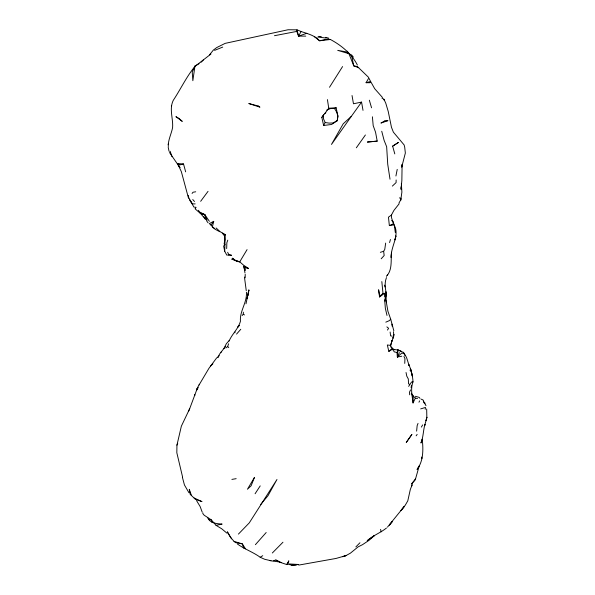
<?xml version="1.0" encoding="UTF-8"?>
<svg xmlns="http://www.w3.org/2000/svg" width="595" height="595" viewBox="0 0 595 595"><rect width="100%" height="100%" fill="white"/><g stroke="black" fill="none" stroke-linecap="round" stroke-linejoin="round"><path stroke-width="0.89" d="M210.905 54.056L194.959 66.409L192.222 71.913L192.847 80.689L194.959 66.023L199.057 63.695M386.259 301.896L385.999 294.704L384.764 300.958L385.352 308.336L387.003 315.454M219.138 355.706L216.409 358.22L208.942 368.32L197.674 387.308L189.671 408.72L181.349 426.198L176.946 445.149L176.827 452.736L182.576 476.989M392.447 349.235L392.462 348.343L390.922 346.863L390.67 345.412L391.964 340.637L390.67 345.412L387.33 344.981L388.832 351.355L392.447 349.235L394.329 351.905L396.984 352.485L397.877 351.028L397.371 357.022L401.774 356.226M401.089 186.837L401.037 189.329L401.856 180.486L402.101 164.443L401.714 167.136L405.351 153.034L404.697 147.203L404.154 144.979L393.384 132.164L391.473 127.308L388.223 111.421L385.746 103.121L383.931 99.239L381.975 98.138M396.144 179.973L396.084 182.591L392.358 186.101M218.008 357.669L219.488 354.204L225.386 346.602M412.09 395.021L415.362 398.107L413.049 402.941L413.242 395.891L411.309 393.213M384.407 297.009L384.519 293.335L383.009 293.521L379.67 296.124L379.573 296.987L384.519 293.335M413.049 402.941C412.223 395.801 410.334 388.892 413.019 381.826C412.662 375.824 411.279 369.77 408.653 364.318L409.144 365.613L406.608 357.714L404.95 354.516M404.756 363.404L404.942 358.592L403.953 356.412M226.792 255.136L224.717 251.283L225.215 234.512L220.098 231.7L216.156 227.997M387.486 527.118L405.232 505.252L407.791 500.841L410.349 489.358L411.703 486.033L411.852 483.594L415.6 478.67L419.252 465.781L417.065 469.485C423.573 460.857 423.328 449.47 422.249 439.229L420.955 443.007C423.402 437.072 423.164 430.527 424.949 424.354L424.689 425.596L426.846 417.318L426.674 408.981M242.18 315.529L243.243 314.301L243.385 312.174M393.86 334.42L393.035 338.005L393.86 334.42L393.749 336.145L391.473 342.475M416.619 431.13L417.147 425.693L418.032 423.409M411.115 387.791L411.428 385.307M286.954 564.596L288.791 560.981L286.954 564.596L278.817 561.888L273.514 561.144M248.122 295.336L248.866 290.01L245.995 303.807M202.902 512.935L202.813 513.567L204.152 515.203L211.292 519.859L216.052 525.333L221.771 528.836L226.918 533.15M305.756 36.109L298.564 36.117L296.793 31.416L297.017 29.832L288.077 29.75L225.185 43.361L216.758 47.548L213.36 50.069L209.559 54.814M385.664 243.095L384.742 249.498L383.634 251.283L380.339 252.325M337.246 120.755L337.93 116.092L336.13 107.732L328.738 108.253L321.843 117.438L323.628 125.478L331.556 124.474L337.246 120.755L337.886 116.032L336.673 112.061L334.479 108.439L330.575 108.558L326.714 110.075M425.202 409.33L425.499 407.441L420.672 408.899M400.725 200.5L401.893 192.066L401.365 183.639M248.866 290.01L247.037 298.697L247.676 297.046M224.114 244.017L224.873 239.755L224.531 235.932L225.215 234.512M395.92 175.994L397.222 169.382M212.333 227.015L213.724 221.355L209.373 223.571L214.914 229.149L219.733 231.708M384.764 300.958L386.021 295.841L385.924 291.669L386.296 294.257M168.281 146.526C167.983 140.078 171.39 133.912 172.595 127.598C173.309 118.531 168.98 109.078 173.234 100.399C180.657 89.191 186.406 76.777 194.959 66.409M389.584 242.589L390.446 239.517M386.467 277.582C384.742 281.799 384.987 286.418 385.798 290.806M171.382 106.163L171.591 105.531M194.379 67.785L194.959 66.023M225.847 347.926L227.647 346.595L228.584 343.784M198.016 387.486L196.603 389.837L198.038 387.784M401.015 199.332L398.925 203.118M227.781 240.164L226.851 242.738L226.68 248.598M229.075 341.084C232.043 333.944 238.312 328.931 240.439 321.307C239.547 311.096 247.089 302.676 246.427 292.539L246.59 292.279M223.928 348.618L226.323 343.754L229.343 340.347M234.794 332.791L235.114 331.98M415.6 478.67L414.931 480.336L411.852 483.594M176.946 445.149L177.719 443.327M188.667 411.078L189.671 408.72M387.189 275.537C392.507 268.843 390.662 260.112 391.57 252.265L391.183 257.62C390.454 246.241 400.777 234.646 393.414 223.884L391.525 217.688L391.398 215.1L393.897 210.429L399.141 203.787M396.984 352.485L397.371 357.022L399.453 352.627M410.022 370.358L410.624 369.079L412.328 376.033L410.624 369.079M410.587 389.911L409.516 392.075L409.672 394.805M418.962 402.205L419.654 400.852M408.653 386.386L411.517 382.027L413.019 381.826M323.628 125.478L325.182 122.525L323.524 118.955L323.464 114.627M411.703 486.033L412.387 484.784M301.1 31.528L297.017 29.832L298.564 36.117L301.1 31.528C307.585 33.692 314.919 35.425 319.567 40.787L330.374 39.478C341.374 45.332 351.652 53.848 357.379 65.004M321.843 117.438L323.063 115.333M348.953 53.699L337.722 50.359L345.494 51.713L348.953 53.699L353.772 65.911L357.298 66.462L368.372 77.164L370.618 81.463L370.038 82.727L366.074 82.712L368.364 78.756M421.372 427.091L422.643 424.927M244.664 270.152L243.801 266.389L244.828 267.542L248.442 268.404L243.816 265.385L239.74 261.83L234.17 260.067L232.474 258.178L236.728 261.458L239.74 261.83L247.066 249.625M260.603 504.567L268.018 495.665L276.965 479.496L249.283 522.871L238.424 534.094M387.486 330.069L388.602 328.276L386.854 326.878M329.504 87.279L342.571 66.566M255.084 493.753L260.216 485.884M351.347 116.33L331.475 144.429L343.211 123.805L351.347 116.33L361.559 102.095L363.017 110.358M356.331 147.791L365.397 134.976M195.212 208.547L196.097 207.335L193.844 207.06L189.188 198.373M416.15 435.8L417.162 434.41M386.423 276.34L387.501 274.883M211.069 224.932L213.724 221.355M200.649 201.311L208.042 191.345M192.081 193.457L193.025 192.237L195.71 191.791M225.036 244.463L223.631 246.099L224.717 251.283M236.542 334.115L240.774 329.288M198.961 384.95L199.548 384.288M255.389 544.685L266.188 532.518M220.938 352.329L221.541 351.652M381.202 258.773L384.169 255.508L383.634 251.283M355.877 546.909L359.945 542.766M272.332 552.986L282.967 542.223M201.117 62.207L203.341 59.991M210.697 365.94L212.891 363.813M386.081 300.772L387.947 311.349L390.729 319.27L389.271 320.668L385.813 322.163M397.371 357.022L401.774 353.08L404.05 353.534L404.883 355.55M388.832 351.355L392.462 348.343L394.626 349.845M324.654 113.667L325.852 112.7M386.475 528.018C380.458 532.882 372.991 535.44 367.197 540.721L374.486 535.515L369.012 540.334L362.563 544.641L358.071 546.909L350.388 553.172L345.993 555.589L336.004 558.452L298.72 565.094M391.398 215.1L388.461 217.175L389.361 225.587L394.284 224.776L395.303 232.496M392.648 146.139L398.457 142.428L392.648 146.139L394.79 153.897M228.725 254.482L227.714 255.136L231.581 255.277L228.725 254.482L227.647 252.265M237.301 543.912C244.456 549.155 252.972 552.026 260.186 557.247L262.759 555.685M337.127 120.584L333.267 122.927L329.191 123.12L325.182 122.525M214.572 50.382L222.723 47.094M334.479 108.439L336.13 107.732M389.361 225.587L393.414 223.884M298.564 36.117L306.841 33.298M275.842 559.992L280.959 562.61L275.842 559.992L272.384 561.1L264.589 559.248L260.186 557.247M366.074 82.712L370.618 81.463L374.701 88.722L382.488 97.498M168.035 144.198L168.586 144.057M185.655 171.851L183.528 163.975L179.943 164.875L177.57 163.588L181.356 171.68L188.563 198.388M361.559 102.095L353.467 103.775L352.032 95.52M216.052 525.333L222.113 524.083C216.625 523.689 209.894 523.28 207.469 517.412M296.243 565.034L291.773 565.228L287.058 563.829L298.578 564.484L291.773 565.228M274.466 35.707L296.793 31.416M231.886 479.399L236.163 478.67M377.208 141.112L367.45 142.049L377.208 141.112L375.557 132.216L373.184 125.619L372.403 116.799M189.515 199.957L192.311 203.914L195.153 203.884M183.528 163.975L177.57 163.588L179.913 167.53M208.994 519.68L211.292 519.859L212.043 522.403M317.708 37.054L326.12 38.028M318.667 36.369L321.307 36.645M269.557 560.527L270.948 560.691M393.593 349.414L398.806 350.143M392.112 336.093L390.603 335.878L390.127 332.032M328.618 38.132L325.629 37.344M330.374 39.478L327.875 38.98L319.567 40.787L314.309 36.607M415.362 398.107L417.526 398.583M231.492 259.093L239.74 261.83M399.379 197.897L401.089 198.351M399.773 350.544L397.564 349.949L401.261 351.34L399.892 350.849M401.38 351.667L403.47 352.292L404.094 353.75M231.596 538.839L227.32 531.804L230.377 537.159L234.058 541.383L242.388 543.912L245.49 548.843M358.733 67.711L353.772 65.911L351.868 56.607M195.153 208.897L199.489 212.646L204.769 214.564L209.366 221.318M415.332 396.3L419.088 397.348L419.966 398.353M421.067 399.126L423.03 399.937L423.804 402.317M243.801 266.389L248.442 268.404M194.163 497.993L201.988 501.607L195.383 499.324L190.147 494.237L189.284 489.335L191.412 495.427M391.599 220.589L393.057 221.273L393.808 224.003M243.243 314.301L244.515 314.926M212.556 227.379L214.81 228.569M409.657 384.407L408.52 383.775L408.311 378.955L406.779 376.144L406.035 372.5M199.489 212.646L201.385 214.222L204.769 214.564L206.911 220.247L204.769 214.564L199.704 212.08L198.336 210.288M234.058 541.383L235.471 542.595L242.388 543.912L243.586 548.099M227.647 346.595L228.763 347.562M390.922 346.863L392.172 348.224M201.214 214.282L205.483 219.339L203.869 216.587M192.758 199.548L194.491 201.489M172.022 156.678L170.14 151.264L169.627 152.684L179.921 167.582M222.292 233.143L224.531 235.932M353.341 57.113L351.682 55.03L348.997 53.766L347.227 51.17M206.718 221.05L208.124 222.872M196.543 500.588L200.128 506.531L202.203 512.116M188.942 492.727L184.45 484.977L182.405 477.331M191.062 201.757L192.311 203.914M424.696 402.577L425.968 405.731M403.782 352.842L404.05 353.534M390.729 319.27L393.83 330.768M423.588 401.097L424.547 403.834M383.931 99.239L384.333 100.577M369.339 100.205L371.555 107.807M194.669 394.485L194.9 395.318M188.206 195.361L188.823 197.704M381.737 131.25L384.095 140.323L386.653 146.734L387.732 164.257L390.008 179.214M244.828 267.542L245.564 270.442M243.853 266.121L244.969 272.941M380.577 529.386L381.15 531.811M168.214 147.255L169.002 151.145M244.448 277.01L246.256 290.71M379.67 296.124L378.606 289.772L379.573 296.987M327.436 99.603L328.738 108.253M384.66 285.124L384.928 286.946M381.826 281.576L383.009 293.521M393.451 331.705L393.682 334.055M391.934 324.096L392.12 326.142M421.751 457.034L421.892 458.693M385.924 291.669L386.021 295.841M245.192 274.288L245.229 277.82M197.042 388.565L197.049 389.822M426.846 417.318L426.132 420.687L426.846 417.318M395.883 236.044L395.05 239.807L395.883 236.044M254.474 477.391L251.127 485.773L247.446 489.231L254.474 477.391M411.844 434.506L406.303 442.39L411.844 434.506M404.005 506.776L401.075 510.451L404.005 506.776M392.388 521.465L389.39 525.006L392.388 521.465M238.379 326.476L237.844 327.064L239.361 325.398L238.379 326.476M384.935 120.852L380.919 123.061L387.955 120.666L384.935 120.852M345.993 555.589L342.772 556.689L345.993 555.589M258.223 106.007L248.814 103.53L259.933 107.16L258.223 106.007M178.976 118.427L175.897 116.665L182.271 121.38L178.976 118.427"/></g></svg>
